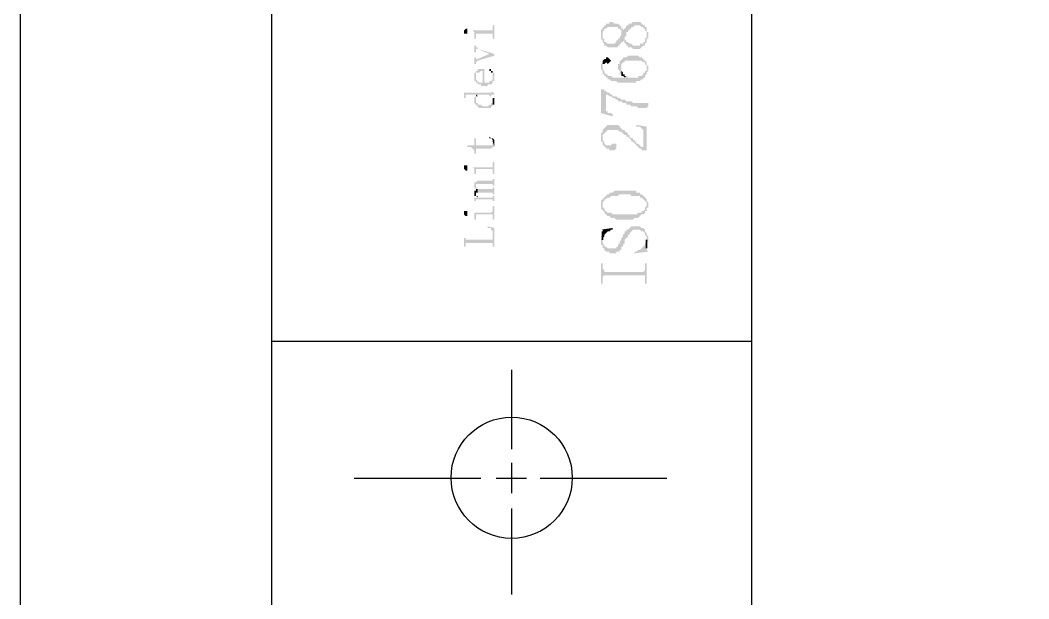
# Model space of a CAD drawing. Header units: millimetres. Extents: x 7018 to 13530, y 4187 to 5692.
# Drawn here: x 8881.97 to 8908.9, y 5579.95 to 5595.41 of the extents above; entities that cross this region are included whole.
import ezdxf

# ---------------------------------------------------------------- set-up
doc = ezdxf.new("R2010")
doc.units = ezdxf.units.MM

msp = doc.modelspace()

# ---------------------------------------------------------------- hatches: boundary and pattern name
at = {"transparency": 33554559}
for points in [[(8897.476, 5595.006), (8897.476, 5594.915), (8897.521, 5594.87), (8897.521, 5594.825), (8897.521, 5594.825), (8897.566, 5594.78), (8897.566, 5594.735), (8897.612, 5594.735), (8897.657, 5594.69), (8897.928, 5594.69), (8897.928, 5594.735), (8897.973, 5594.735), (8897.973, 5594.78), (8898.018, 5594.78), (8898.018, 5594.825), (8898.063, 5594.825), (8898.063, 5594.87), (8898.063, 5594.87), (8898.108, 5594.825), (8898.108, 5594.961), (8898.108, 5594.961), (8898.153, 5595.006), (8898.153, 5595.096), (8898.198, 5595.096), (8898.198, 5595.141), (8898.243, 5595.141), (8898.243, 5595.186), (8898.289, 5595.186), (8898.289, 5595.231), (8898.334, 5595.231), (8898.379, 5595.277), (8898.514, 5595.277), (8898.559, 5595.231), (8898.605, 5595.231), (8898.605, 5595.186), (8898.65, 5595.186), (8898.65, 5595.141), (8898.65, 5595.141), (8898.695, 5595.096), (8898.695, 5594.825), (8898.695, 5594.915), (8898.74, 5594.915), (8898.74, 5595.096), (8898.695, 5595.096), (8898.695, 5595.231), (8898.65, 5595.231), (8898.65, 5595.277), (8898.605, 5595.277), (8898.559, 5595.322), (8898.559, 5595.322), (8898.514, 5595.367), (8898.334, 5595.367), (8898.289, 5595.322), (8898.243, 5595.322), (8898.198, 5595.277), (8898.153, 5595.277), (8898.153, 5595.231), (8898.108, 5595.186), (8898.108, 5595.186), (8898.063, 5595.141), (8898.063, 5595.186), (8898.018, 5595.096), (8898.018, 5595.051), (8898.018, 5595.006), (8897.973, 5594.961), (8897.973, 5594.915), (8897.928, 5594.915), (8897.928, 5594.87), (8897.882, 5594.87), (8897.882, 5594.825), (8897.837, 5594.78), (8897.657, 5594.78), (8897.612, 5594.825), (8897.566, 5594.825), (8897.566, 5594.915), (8897.521, 5594.915), (8897.521, 5595.186), (8897.521, 5595.186), (8897.476, 5595.141), (8897.476, 5595.051)], [(8897.521, 5595.186), (8897.521, 5595.006), (8897.521, 5595.096), (8897.566, 5595.141), (8897.566, 5595.186), (8897.612, 5595.186), (8897.657, 5595.231), (8897.928, 5595.231), (8897.928, 5595.186), (8897.973, 5595.186), (8898.018, 5595.141), (8898.018, 5595.096), (8898.018, 5595.096), (8898.063, 5595.186), (8898.018, 5595.186), (8898.018, 5595.231), (8897.973, 5595.277), (8897.973, 5595.277), (8897.928, 5595.322), (8897.837, 5595.322), (8897.792, 5595.367), (8897.702, 5595.367), (8897.702, 5595.322), (8897.612, 5595.322), (8897.612, 5595.277), (8897.566, 5595.277), (8897.566, 5595.231), (8897.521, 5595.231)], [(8893.82, 5595.096), (8893.82, 5595.051), (8893.911, 5595.051), (8893.911, 5595.096), (8893.911, 5595.141), (8893.911, 5595.186), (8893.866, 5595.186), (8893.82, 5595.141), (8893.82, 5595.141)], [(8894.046, 5595.141), (8894.046, 5595.141), (8894.091, 5595.096), (8894.091, 5595.051), (8894.091, 5595.006), (8894.091, 5594.915), (8894.136, 5594.915), (8894.136, 5595.051), (8894.588, 5595.051), (8894.588, 5594.915), (8894.633, 5594.915), (8894.633, 5595.277), (8894.588, 5595.277), (8894.588, 5595.186), (8894.588, 5595.141), (8894.543, 5595.141)], [(8898.108, 5594.825), (8898.108, 5594.78), (8898.153, 5594.78), (8898.153, 5594.735), (8898.198, 5594.735), (8898.198, 5594.69), (8898.289, 5594.69), (8898.334, 5594.645), (8898.514, 5594.645), (8898.559, 5594.69), (8898.559, 5594.69), (8898.605, 5594.735), (8898.65, 5594.735), (8898.65, 5594.78), (8898.65, 5594.78), (8898.695, 5594.825), (8898.695, 5595.006), (8898.695, 5594.961), (8898.695, 5594.961), (8898.65, 5594.915), (8898.65, 5594.825), (8898.605, 5594.825), (8898.605, 5594.78), (8898.514, 5594.78), (8898.514, 5594.735), (8898.334, 5594.735), (8898.289, 5594.78), (8898.243, 5594.78), (8898.198, 5594.825), (8898.153, 5594.825), (8898.153, 5594.87), (8898.108, 5594.87), (8898.108, 5594.915)], [(8894.091, 5594.735), (8894.091, 5594.554), (8894.136, 5594.554), (8894.136, 5594.6), (8894.136, 5594.645), (8894.182, 5594.645), (8894.497, 5594.509), (8894.497, 5594.509), (8894.633, 5594.464), (8894.633, 5594.509), (8894.182, 5594.645), (8894.182, 5594.69), (8894.136, 5594.69), (8894.136, 5594.735), (8894.136, 5594.735)], [(8894.091, 5594.419), (8894.091, 5594.239), (8894.136, 5594.239), (8894.136, 5594.284), (8894.136, 5594.284), (8894.182, 5594.329), (8894.633, 5594.464), (8894.497, 5594.509), (8894.182, 5594.374), (8894.136, 5594.374), (8894.136, 5594.419), (8894.136, 5594.419)], [(8897.476, 5594.193), (8897.476, 5594.103), (8897.476, 5594.103), (8897.521, 5594.058), (8897.521, 5593.968), (8897.566, 5593.968), (8897.566, 5593.923), (8897.612, 5593.923), (8897.612, 5593.877), (8897.657, 5593.877), (8897.657, 5593.832), (8897.702, 5593.832), (8897.747, 5593.787), (8897.882, 5593.787), (8897.928, 5593.742), (8898.424, 5593.742), (8898.424, 5593.787), (8898.514, 5593.787), (8898.559, 5593.832), (8898.605, 5593.832), (8898.605, 5593.877), (8898.65, 5593.877), (8898.65, 5593.923), (8898.695, 5593.968), (8898.695, 5594.148), (8898.695, 5594.058), (8898.65, 5594.058), (8898.65, 5594.013), (8898.605, 5594.013), (8898.605, 5593.968), (8898.559, 5593.923), (8898.469, 5593.923), (8898.469, 5593.877), (8898.198, 5593.877), (8898.153, 5593.923), (8898.108, 5593.877), (8897.792, 5593.877), (8897.747, 5593.923), (8897.657, 5593.923), (8897.657, 5593.968), (8897.612, 5593.968), (8897.566, 5594.013), (8897.566, 5594.058), (8897.521, 5594.103), (8897.521, 5594.148), (8897.521, 5594.329), (8897.521, 5594.284), (8897.476, 5594.239), (8897.476, 5594.239)], [(8897.521, 5594.329), (8897.521, 5594.148), (8897.521, 5594.239), (8897.566, 5594.239), (8897.612, 5594.284), (8897.612, 5594.284), (8897.657, 5594.239), (8897.657, 5594.239), (8897.702, 5594.284), (8897.702, 5594.284), (8897.747, 5594.329), (8897.702, 5594.374), (8897.702, 5594.374), (8897.657, 5594.419), (8897.612, 5594.419), (8897.612, 5594.374), (8897.566, 5594.374)], [(8897.928, 5594.148), (8897.928, 5594.103), (8897.928, 5594.103), (8897.973, 5594.058), (8897.973, 5593.968), (8898.018, 5593.968), (8898.018, 5594.193), (8898.018, 5594.239), (8898.063, 5594.284), (8898.108, 5594.284), (8898.108, 5594.329), (8898.559, 5594.329), (8898.605, 5594.284), (8898.65, 5594.284), (8898.65, 5594.239), (8898.695, 5594.193), (8898.695, 5594.148), (8898.695, 5593.968), (8898.695, 5594.013), (8898.74, 5594.058), (8898.74, 5594.103), (8898.74, 5594.193), (8898.695, 5594.193), (8898.695, 5594.284), (8898.65, 5594.329), (8898.65, 5594.329), (8898.605, 5594.374), (8898.605, 5594.374), (8898.559, 5594.419), (8898.514, 5594.419), (8898.469, 5594.464), (8898.198, 5594.464), (8898.153, 5594.419), (8898.063, 5594.419), (8898.063, 5594.374), (8898.018, 5594.374), (8898.018, 5594.329), (8897.973, 5594.329), (8897.973, 5594.239), (8897.928, 5594.239), (8897.928, 5594.193)], [(8894.091, 5594.013), (8894.136, 5593.923), (8894.136, 5593.968), (8894.136, 5594.013), (8894.227, 5594.013), (8894.272, 5594.058), (8894.317, 5594.058), (8894.317, 5593.652), (8894.452, 5593.652), (8894.452, 5593.697), (8894.543, 5593.697), (8894.588, 5593.742), (8894.588, 5593.787), (8894.633, 5593.787), (8894.633, 5593.832), (8894.633, 5593.877), (8894.633, 5593.923), (8894.633, 5593.968), (8894.633, 5594.013), (8894.588, 5594.013), (8894.588, 5593.923), (8894.588, 5593.877), (8894.588, 5593.832), (8894.588, 5593.832), (8894.543, 5593.787), (8894.497, 5593.787), (8894.497, 5593.742), (8894.362, 5593.742), (8894.362, 5594.103), (8894.182, 5594.103), (8894.182, 5594.058), (8894.136, 5594.058), (8894.136, 5594.013), (8894.136, 5594.013)], [(8894.091, 5593.877), (8894.091, 5593.832), (8894.091, 5593.787), (8894.136, 5593.787), (8894.136, 5593.742), (8894.182, 5593.742), (8894.182, 5593.697), (8894.272, 5593.697), (8894.272, 5593.652), (8894.317, 5593.652), (8894.317, 5593.742), (8894.227, 5593.742), (8894.182, 5593.787), (8894.182, 5593.787), (8894.136, 5593.832), (8894.136, 5593.923), (8894.091, 5594.013), (8894.091, 5593.968), (8894.091, 5593.923)], [(8894.497, 5594.103), (8894.497, 5594.058), (8894.543, 5594.058), (8894.543, 5594.013), (8894.588, 5594.013), (8894.588, 5593.968), (8894.588, 5593.923), (8894.588, 5594.058), (8894.543, 5594.058), (8894.543, 5594.103)], [(8898.018, 5593.968), (8898.018, 5593.923), (8898.063, 5593.923), (8898.108, 5593.877), (8898.108, 5593.877), (8898.153, 5593.923), (8898.108, 5593.923), (8898.108, 5593.968), (8898.063, 5593.968), (8898.063, 5594.013), (8898.063, 5594.013), (8898.018, 5594.058), (8898.018, 5594.148)], [(8893.775, 5593.471), (8893.82, 5593.471), (8893.82, 5593.426), (8893.82, 5593.336), (8893.866, 5593.336), (8893.866, 5593.381), (8893.866, 5593.426), (8894.136, 5593.426), (8894.182, 5593.381), (8894.182, 5593.426), (8894.497, 5593.426), (8894.497, 5593.381), (8894.543, 5593.381), (8894.543, 5593.426), (8894.633, 5593.426), (8894.633, 5593.471), (8894.588, 5593.471), (8894.588, 5593.516), (8894.588, 5593.562), (8894.588, 5593.516), (8894.588, 5593.516), (8894.543, 5593.471), (8894.543, 5593.471)], [(8897.476, 5593.562), (8897.476, 5592.93), (8897.792, 5592.839), (8897.792, 5592.885), (8897.792, 5592.885), (8897.747, 5592.93), (8897.657, 5592.93), (8897.657, 5592.975), (8897.612, 5592.975), (8897.612, 5593.426), (8897.566, 5593.516), (8897.566, 5593.562)], [(8897.566, 5593.516), (8897.612, 5593.426), (8897.657, 5593.426), (8897.702, 5593.381), (8897.747, 5593.381), (8897.792, 5593.336), (8897.837, 5593.336), (8897.882, 5593.291), (8897.928, 5593.291), (8897.928, 5593.246), (8898.018, 5593.246), (8898.063, 5593.2), (8898.153, 5593.2), (8898.153, 5593.155), (8898.243, 5593.155), (8898.289, 5593.11), (8898.424, 5593.11), (8898.469, 5593.065), (8898.695, 5593.065), (8898.74, 5593.11), (8898.74, 5593.2), (8898.334, 5593.2), (8898.289, 5593.246), (8898.153, 5593.246), (8898.108, 5593.291), (8898.018, 5593.291), (8897.973, 5593.336), (8897.928, 5593.336), (8897.882, 5593.381), (8897.792, 5593.381), (8897.792, 5593.426), (8897.747, 5593.426), (8897.702, 5593.471), (8897.657, 5593.471), (8897.612, 5593.516)], [(8894.091, 5593.291), (8894.091, 5593.246), (8894.091, 5593.2), (8894.091, 5593.2), (8894.136, 5593.155), (8894.136, 5593.155), (8894.182, 5593.11), (8894.182, 5593.11), (8894.227, 5593.065), (8894.543, 5593.065), (8894.543, 5593.11), (8894.588, 5593.11), (8894.588, 5593.291), (8894.588, 5593.246), (8894.588, 5593.2), (8894.543, 5593.2), (8894.543, 5593.155), (8894.497, 5593.155), (8894.452, 5593.11), (8894.317, 5593.11), (8894.272, 5593.155), (8894.182, 5593.155), (8894.182, 5593.2), (8894.136, 5593.2), (8894.136, 5593.246), (8894.136, 5593.381), (8894.091, 5593.336)], [(8894.136, 5593.381), (8894.136, 5593.291), (8894.136, 5593.336), (8894.136, 5593.381), (8894.182, 5593.381), (8894.136, 5593.426)], [(8894.543, 5593.381), (8894.588, 5593.381), (8894.588, 5593.336), (8894.588, 5593.291), (8894.588, 5593.155), (8894.633, 5593.155), (8894.633, 5593.2), (8894.633, 5593.246), (8894.633, 5593.291), (8894.633, 5593.336), (8894.588, 5593.336), (8894.588, 5593.381), (8894.543, 5593.381), (8894.543, 5593.426)], [(8897.476, 5592.298), (8897.476, 5592.162), (8897.521, 5592.162), (8897.521, 5592.117), (8897.521, 5592.298), (8897.521, 5592.343), (8897.566, 5592.388), (8897.566, 5592.388), (8897.612, 5592.433), (8897.612, 5592.433), (8897.657, 5592.478), (8897.928, 5592.478), (8897.973, 5592.433), (8898.018, 5592.433), (8898.063, 5592.388), (8898.063, 5592.388), (8898.108, 5592.343), (8898.153, 5592.343), (8898.153, 5592.298), (8898.198, 5592.298), (8898.243, 5592.253), (8898.243, 5592.253), (8898.289, 5592.208), (8898.289, 5592.162), (8898.334, 5592.162), (8898.379, 5592.117), (8898.379, 5592.117), (8898.424, 5592.072), (8898.424, 5592.072), (8898.469, 5592.027), (8898.469, 5592.027), (8898.514, 5591.982), (8898.559, 5591.982), (8898.559, 5591.937), (8898.605, 5591.937), (8898.605, 5592.027), (8898.559, 5592.027), (8898.514, 5592.072), (8898.469, 5592.117), (8898.424, 5592.117), (8898.424, 5592.162), (8898.379, 5592.162), (8898.379, 5592.208), (8898.334, 5592.208), (8898.334, 5592.253), (8898.289, 5592.253), (8898.243, 5592.298), (8898.243, 5592.343), (8898.198, 5592.343), (8898.198, 5592.388), (8898.153, 5592.433), (8898.108, 5592.433), (8898.108, 5592.478), (8898.063, 5592.478), (8898.018, 5592.523), (8898.018, 5592.523), (8897.973, 5592.569), (8897.973, 5592.569), (8897.928, 5592.614), (8897.657, 5592.614), (8897.612, 5592.569), (8897.612, 5592.569), (8897.566, 5592.523), (8897.566, 5592.523), (8897.521, 5592.478), (8897.521, 5592.433), (8897.476, 5592.388), (8897.476, 5592.343), (8897.476, 5592.343)], [(8898.424, 5592.614), (8898.424, 5592.569), (8898.514, 5592.569), (8898.559, 5592.523), (8898.559, 5592.523), (8898.605, 5592.478), (8898.605, 5591.937), (8898.695, 5591.937), (8898.695, 5592.569)], [(8893.911, 5592.072), (8893.911, 5592.027), (8894.001, 5592.027), (8894.046, 5591.982), (8894.046, 5591.982), (8894.091, 5591.937), (8894.091, 5591.892), (8894.091, 5591.847), (8894.136, 5591.847), (8894.136, 5591.982), (8894.543, 5591.982), (8894.588, 5592.027), (8894.633, 5592.027), (8894.588, 5592.162), (8894.588, 5592.117), (8894.588, 5592.072), (8894.136, 5592.072), (8894.136, 5592.253), (8894.091, 5592.253), (8894.091, 5592.072)], [(8894.497, 5592.253), (8894.543, 5592.253), (8894.588, 5592.208), (8894.588, 5592.162), (8894.588, 5592.162), (8894.633, 5592.027), (8894.633, 5592.072), (8894.633, 5592.117), (8894.633, 5592.162), (8894.633, 5592.208), (8894.633, 5592.208), (8894.588, 5592.253), (8894.543, 5592.253), (8894.497, 5592.298), (8894.497, 5592.298)], [(8897.521, 5592.117), (8897.521, 5592.072), (8897.566, 5592.072), (8897.566, 5592.027), (8897.612, 5592.027), (8897.612, 5591.982), (8897.702, 5591.982), (8897.702, 5591.937), (8897.837, 5591.937), (8897.882, 5591.982), (8897.882, 5592.072), (8897.882, 5592.117), (8897.792, 5592.117), (8897.747, 5592.072), (8897.612, 5592.072), (8897.566, 5592.117), (8897.566, 5592.162), (8897.521, 5592.208), (8897.521, 5592.253)], [(8894.046, 5591.485), (8894.046, 5591.485), (8894.091, 5591.44), (8894.091, 5591.395), (8894.091, 5591.35), (8894.091, 5591.305), (8894.136, 5591.305), (8894.136, 5591.395), (8894.136, 5591.44), (8894.588, 5591.44), (8894.588, 5591.395), (8894.588, 5591.305), (8894.633, 5591.305), (8894.633, 5591.621), (8894.588, 5591.621), (8894.588, 5591.531), (8894.588, 5591.485), (8894.543, 5591.485)], [(8893.82, 5591.485), (8893.82, 5591.44), (8893.82, 5591.44), (8893.866, 5591.395), (8893.911, 5591.395), (8893.911, 5591.44), (8893.911, 5591.485), (8893.911, 5591.531), (8893.82, 5591.531)], [(8894.091, 5590.989), (8894.091, 5590.944), (8894.091, 5590.944), (8894.136, 5590.899), (8894.182, 5590.899), (8894.182, 5590.808), (8894.588, 5590.808), (8894.588, 5590.763), (8894.633, 5590.763), (8894.633, 5590.944), (8894.588, 5590.944), (8894.588, 5590.899), (8894.182, 5590.899), (8894.136, 5590.944), (8894.136, 5590.989), (8894.136, 5591.079), (8894.091, 5591.079), (8894.091, 5591.034)], [(8894.136, 5591.079), (8894.136, 5590.989), (8894.136, 5591.034), (8894.588, 5591.034), (8894.588, 5590.989), (8894.633, 5590.989), (8894.633, 5591.17), (8894.588, 5591.17), (8894.588, 5591.124), (8894.182, 5591.124)], [(8894.091, 5590.808), (8894.091, 5590.763), (8894.091, 5590.718), (8894.136, 5590.718), (8894.136, 5590.808), (8894.182, 5590.808), (8894.182, 5590.899), (8894.136, 5590.899), (8894.136, 5590.854), (8894.091, 5590.854)], [(8894.136, 5590.718), (8894.136, 5590.718), (8894.182, 5590.673), (8894.182, 5590.718), (8894.136, 5590.718), (8894.136, 5590.763), (8894.136, 5590.763)], [(8897.521, 5590.628), (8897.521, 5590.493), (8897.521, 5590.538), (8897.521, 5590.538), (8897.566, 5590.583), (8897.566, 5590.628), (8897.612, 5590.628), (8897.657, 5590.673), (8897.702, 5590.673), (8897.747, 5590.718), (8897.928, 5590.718), (8897.973, 5590.763), (8898.243, 5590.763), (8898.289, 5590.718), (8898.514, 5590.718), (8898.514, 5590.673), (8898.559, 5590.673), (8898.605, 5590.628), (8898.605, 5590.628), (8898.65, 5590.583), (8898.65, 5590.583), (8898.695, 5590.538), (8898.695, 5590.493), (8898.695, 5590.628), (8898.65, 5590.673), (8898.65, 5590.673), (8898.605, 5590.718), (8898.605, 5590.718), (8898.559, 5590.763), (8898.514, 5590.763), (8898.514, 5590.808), (8898.424, 5590.808), (8898.424, 5590.854), (8897.837, 5590.854), (8897.792, 5590.808), (8897.702, 5590.808), (8897.702, 5590.763), (8897.657, 5590.763), (8897.612, 5590.718), (8897.612, 5590.718), (8897.566, 5590.673), (8897.566, 5590.673)], [(8894.091, 5590.673), (8894.091, 5590.628), (8894.091, 5590.583), (8894.136, 5590.583), (8894.136, 5590.628), (8894.588, 5590.628), (8894.588, 5590.583), (8894.633, 5590.583), (8894.633, 5590.718), (8894.588, 5590.718), (8894.588, 5590.673), (8894.182, 5590.673), (8894.182, 5590.718), (8894.182, 5590.673)], [(8897.476, 5590.493), (8897.476, 5590.357), (8897.521, 5590.357), (8897.521, 5590.312), (8897.566, 5590.312), (8897.566, 5590.267), (8897.612, 5590.222), (8897.612, 5590.222), (8897.657, 5590.177), (8897.702, 5590.177), (8897.747, 5590.131), (8897.837, 5590.131), (8897.882, 5590.086), (8898.334, 5590.086), (8898.379, 5590.131), (8898.469, 5590.131), (8898.514, 5590.177), (8898.514, 5590.177), (8898.559, 5590.222), (8898.605, 5590.222), (8898.65, 5590.267), (8898.65, 5590.312), (8898.695, 5590.312), (8898.695, 5590.402), (8898.74, 5590.402), (8898.74, 5590.493), (8898.74, 5590.538), (8898.695, 5590.583), (8898.695, 5590.628), (8898.695, 5590.493), (8898.695, 5590.447), (8898.65, 5590.402), (8898.65, 5590.357), (8898.605, 5590.312), (8898.559, 5590.312), (8898.559, 5590.267), (8898.469, 5590.267), (8898.424, 5590.222), (8897.792, 5590.222), (8897.747, 5590.267), (8897.657, 5590.267), (8897.612, 5590.312), (8897.612, 5590.312), (8897.566, 5590.357), (8897.566, 5590.402), (8897.521, 5590.402), (8897.521, 5590.628), (8897.521, 5590.628), (8897.476, 5590.583)], [(8893.82, 5590.267), (8893.82, 5590.222), (8893.82, 5590.222), (8893.866, 5590.177), (8893.911, 5590.177), (8893.911, 5590.222), (8893.911, 5590.267), (8893.911, 5590.312), (8893.82, 5590.312)], [(8894.046, 5590.267), (8894.091, 5590.267), (8894.091, 5590.222), (8894.091, 5590.177), (8894.091, 5590.131), (8894.091, 5590.086), (8894.136, 5590.086), (8894.136, 5590.177), (8894.136, 5590.222), (8894.588, 5590.222), (8894.588, 5590.086), (8894.633, 5590.086), (8894.633, 5590.447), (8894.588, 5590.447), (8894.588, 5590.312), (8894.588, 5590.312), (8894.543, 5590.267)], [(8894.452, 5589.906), (8894.452, 5589.861), (8894.543, 5589.861), (8894.543, 5589.816), (8894.543, 5589.816), (8894.588, 5589.77), (8894.588, 5589.364), (8894.633, 5589.364), (8894.633, 5589.861)], [(8897.476, 5589.545), (8897.476, 5589.409), (8897.521, 5589.409), (8897.521, 5589.319), (8897.566, 5589.319), (8897.566, 5589.274), (8897.566, 5589.274), (8897.612, 5589.229), (8897.702, 5589.229), (8897.702, 5589.184), (8897.882, 5589.184), (8897.882, 5589.229), (8897.973, 5589.229), (8897.973, 5589.274), (8898.018, 5589.274), (8898.018, 5589.364), (8898.063, 5589.364), (8898.063, 5589.409), (8898.108, 5589.455), (8898.108, 5589.545), (8898.153, 5589.59), (8898.153, 5589.59), (8898.198, 5589.635), (8898.198, 5589.68), (8898.243, 5589.68), (8898.243, 5589.725), (8898.243, 5589.725), (8898.289, 5589.77), (8898.289, 5589.77), (8898.334, 5589.816), (8898.514, 5589.816), (8898.559, 5589.77), (8898.605, 5589.77), (8898.65, 5589.725), (8898.65, 5589.68), (8898.695, 5589.635), (8898.695, 5589.409), (8898.695, 5589.455), (8898.74, 5589.5), (8898.74, 5589.545), (8898.74, 5589.635), (8898.695, 5589.68), (8898.695, 5589.725), (8898.695, 5589.725), (8898.65, 5589.77), (8898.65, 5589.816), (8898.65, 5589.816), (8898.605, 5589.861), (8898.559, 5589.861), (8898.514, 5589.906), (8898.289, 5589.906), (8898.243, 5589.861), (8898.243, 5589.861), (8898.198, 5589.816), (8898.153, 5589.816), (8898.153, 5589.77), (8898.108, 5589.77), (8898.108, 5589.725), (8898.063, 5589.68), (8898.063, 5589.635), (8898.018, 5589.59), (8898.018, 5589.545), (8897.973, 5589.5), (8897.973, 5589.455), (8897.928, 5589.409), (8897.928, 5589.364), (8897.882, 5589.364), (8897.882, 5589.319), (8897.657, 5589.319), (8897.612, 5589.364), (8897.566, 5589.364), (8897.566, 5589.409), (8897.566, 5589.409), (8897.521, 5589.455), (8897.521, 5589.725), (8897.521, 5589.68), (8897.476, 5589.635), (8897.476, 5589.59), (8897.476, 5589.59)], [(8897.476, 5589.816), (8897.521, 5589.816), (8897.521, 5589.59), (8897.566, 5589.635), (8897.566, 5589.68), (8897.566, 5589.68), (8897.612, 5589.725), (8897.612, 5589.725), (8897.657, 5589.77), (8897.702, 5589.77), (8897.747, 5589.816), (8897.792, 5589.816), (8897.792, 5589.861)], [(8893.82, 5589.59), (8893.82, 5589.364), (8893.866, 5589.364), (8893.866, 5589.409), (8893.866, 5589.455), (8894.588, 5589.455), (8894.588, 5589.409), (8894.588, 5589.59), (8894.588, 5589.545), (8893.866, 5589.545), (8893.866, 5589.59), (8893.866, 5589.59)], [(8898.379, 5589.229), (8898.379, 5589.184), (8898.74, 5589.229), (8898.695, 5589.274), (8898.695, 5589.319), (8898.695, 5589.5), (8898.65, 5589.455), (8898.65, 5589.409), (8898.65, 5589.409), (8898.605, 5589.364), (8898.605, 5589.364), (8898.559, 5589.319), (8898.559, 5589.319), (8898.514, 5589.274), (8898.469, 5589.274), (8898.424, 5589.229)], [(8897.476, 5588.913), (8897.476, 5588.371), (8897.521, 5588.371), (8897.521, 5588.552), (8897.566, 5588.597), (8898.65, 5588.597), (8898.65, 5588.371), (8898.695, 5588.371), (8898.695, 5588.913), (8898.65, 5588.913), (8898.65, 5588.778), (8898.65, 5588.732), (8898.65, 5588.732), (8898.605, 5588.687), (8897.566, 5588.687), (8897.566, 5588.732), (8897.566, 5588.732), (8897.521, 5588.778), (8897.521, 5588.913)]]:
    msp.add_hatch(color=256, dxfattribs=at).paths.add_polyline_path(points)

# ---------------------------------------------------------------- linework, layer by layer
msp.add_line((8888.675, 5685.574), (8888.675, 5398.833))
for points in [[(9301.969, 5394.574), (9301.969, 5691.574), (8881.969, 5691.574), (8881.969, 5394.574)], [(8897.521, 5589.725), (8897.521, 5589.545), (8897.521, 5589.59), (8897.521, 5589.77), (8897.521, 5589.77)], [(8898.695, 5589.5), (8898.695, 5589.319), (8898.695, 5589.545), (8898.695, 5589.545)]]:
    msp.add_lwpolyline(points, close=True)
for points in [[(8901.493, 5685.574), (8901.493, 5398.833)], [(8888.675, 5586.837), (8901.493, 5586.837)], [(8895.084, 5586.07), (8895.084, 5583.948)], [(8895.084, 5583.587), (8895.084, 5582.775)], [(8890.887, 5583.181), (8894.272, 5583.181)], [(8894.678, 5583.181), (8895.49, 5583.181)], [(8895.851, 5583.181), (8899.236, 5583.181)], [(8895.084, 5582.369), (8895.084, 5580.067)]]:
    msp.add_lwpolyline(points)
msp.add_circle((8895.091, 5583.188), 1.618)

doc.saveas('drawing.dxf')
